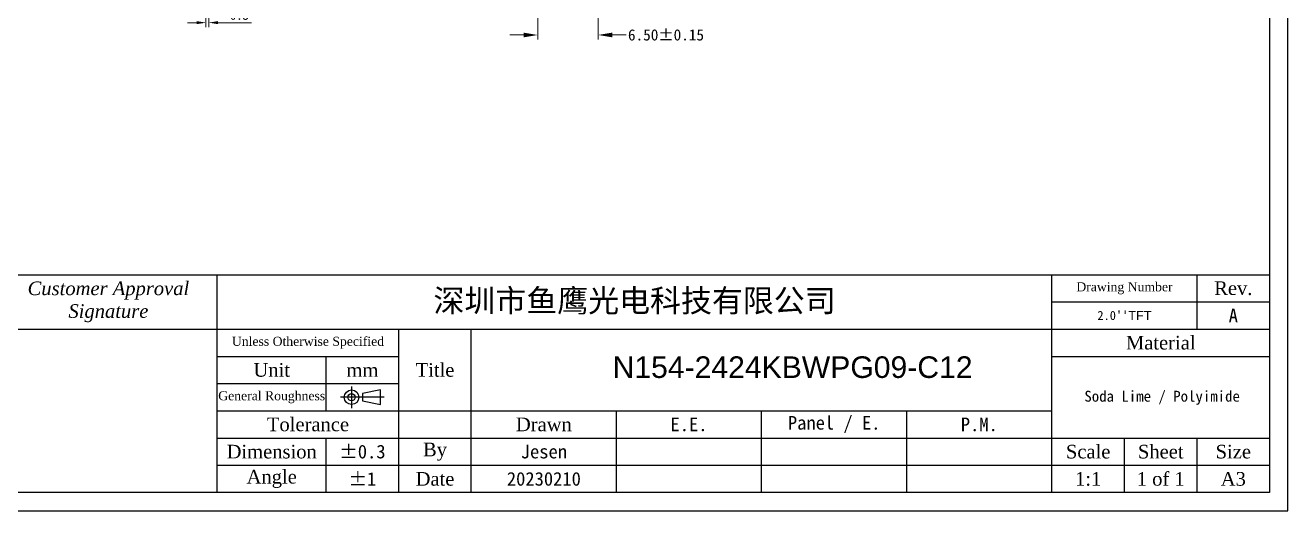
# Model space of a CAD drawing. Header units: millimetres. Extents: x 2479 to 2713, y 2230 to 2386.
# Drawn here: x 2577.1 to 2712.6, y 2230.1 to 2282.1 of the extents above; entities that cross this region are included whole.
import ezdxf

# ---------------------------------------------------------------- set-up
doc = ezdxf.new("R2010")
doc.units = ezdxf.units.MM
doc.linetypes.add('CENTER', pattern=[22, 20, -1, 0, -1])
for name, color, linetype in [('Dimension', 7, 'Continuous'), ('Frame', 7, 'Continuous'), ('TEXT', 7, 'Continuous')]:
    doc.layers.add(name, color=color, linetype=linetype)
doc.styles.add('宋体', font='')
doc.styles.get('宋体').set_extended_font_data('SimSun')
doc.dimstyles.new('标准', dxfattribs={"dimtxt": 1.8, "dimasz": 1.5, "dimexe": 0.5, "dimexo": 0.4, "dimgap": 0.1, "dimtad": 1, "dimzin": 1, "dimdsep": 46, "dimtxsty": '宋体', "dimblk": 'CLOSEDBLANK', "dimcen": 0.09, "dimclrd": 96, "dimclre": 96, "dimclrt": 3, "dimadec": 0, "dimazin": 0, "dimtfac": 1, "dimtofl": 0, "dimtmove": 0, "dimatfit": 1, "dimldrblk": 'CLOSEDBLANK', "dimfxl": 1, "dimtolj": 1, "dimlwd": 0, "dimlwe": 0, "dimarcsym": 0})

# ---------------------------------------------------------------- blocks, each defined once
blk = doc.blocks.new('*D116')
at = {"color": 2, "lineweight": 0}
for p, q in [((2596.48, 2285.66), (2596.48, 2281.91)), ((2596.78, 2285.66), (2596.78, 2281.91)), ((2595.48, 2282.41), (2594.48, 2282.41)), ((2597.78, 2282.41), (2601.36, 2282.41))]:
    blk.add_line(p, q, dxfattribs=at)
at = {"color": 2}
for points in [[(2595.48, 2282.58), (2595.48, 2282.25), (2596.48, 2282.41)], [(2597.78, 2282.58), (2597.78, 2282.25), (2596.78, 2282.41)]]:
    blk.add_solid(points, dxfattribs=at)
at = {"layer": 'Defpoints', "color": 0}
for p in [(2596.48, 2286.06), (2596.78, 2286.06), (2596.78, 2282.41)]:
    blk.add_point(p, dxfattribs=at)
at = {"color": 3, "insert": (2600.07, 2283.21), "char_height": 1, "attachment_point": 5, "style": '宋体'}
blk.add_mtext('\\A1;0.3', dxfattribs=at)
blk = doc.blocks.new('_ClosedBlank')
at = {"color": 0, "linetype": 'ByBlock', "lineweight": -2}
for p, q in [((-1, 0.167), (0, 0)), ((-1, 0.167), (-1, -0.167)), ((0, 0), (-1, -0.167))]:
    blk.add_line(p, q, dxfattribs=at)
blk = doc.blocks.new('*D121')
at = {"color": 4, "lineweight": 0}
for p, q in [((2632.08, 2285.66), (2632.08, 2280.59)), ((2638.58, 2285.66), (2638.58, 2280.59)), ((2630.58, 2281.09), (2629.08, 2281.09)), ((2640.08, 2281.09), (2641.58, 2281.09))]:
    blk.add_line(p, q, dxfattribs=at)
at = {"color": 4}
for points in [[(2630.58, 2281.34), (2630.58, 2280.84), (2632.08, 2281.09)], [(2640.08, 2281.34), (2640.08, 2280.84), (2638.58, 2281.09)]]:
    blk.add_solid(points, dxfattribs=at)
at = {"layer": 'Defpoints', "color": 0}
for p in [(2632.08, 2286.06), (2638.58, 2286.06), (2638.58, 2281.09)]:
    blk.add_point(p, dxfattribs=at)
at = {"color": 4, "insert": (2645.85, 2281.09), "char_height": 1.2, "attachment_point": 5, "style": '宋体'}
blk.add_mtext('\\A1;6.50%%p0.15', dxfattribs=at)

msp = doc.modelspace()

# ---------------------------------------------------------------- linework, layer by layer
at = {"layer": 'Frame', "color": 7}
for p, q in [((2574.325, 2255.386), (2710.631, 2255.386)), ((2597.692, 2232.019), (2597.692, 2255.386)), ((2687.265, 2232.019), (2687.265, 2255.386)), ((2702.842, 2249.544), (2702.842, 2255.386)), ((2687.265, 2252.465), (2710.631, 2252.465)), ((2574.325, 2249.544), (2710.631, 2249.544)), ((2617.164, 2232.019), (2617.164, 2249.544)), ((2624.953, 2232.019), (2624.953, 2249.544)), ((2597.692, 2246.623), (2617.164, 2246.623)), ((2609.375, 2240.781), (2609.375, 2246.623)), ((2687.265, 2246.623), (2710.631, 2246.623)), ((2597.692, 2243.702), (2617.164, 2243.702)), ((2597.692, 2240.781), (2687.265, 2240.781)), ((2640.531, 2232.019), (2640.531, 2240.781)), ((2656.109, 2232.019), (2656.109, 2240.781)), ((2671.687, 2232.019), (2671.687, 2240.781)), ((2597.692, 2237.86), (2710.631, 2237.86)), ((2609.375, 2232.019), (2609.375, 2237.86)), ((2695.053, 2232.019), (2695.053, 2237.86)), ((2702.842, 2232.019), (2702.842, 2237.86)), ((2597.692, 2234.94), (2710.631, 2234.94))]:
    msp.add_line(p, q, dxfattribs=at)
at = {"layer": 'Frame', "color": 7, "linetype": 'CENTER'}
for p, q in [((2612.101, 2243.41), (2612.101, 2241.073)), ((2615.606, 2242.242), (2610.933, 2242.242))]:
    msp.add_line(p, q, dxfattribs=at)
at = {"layer": 'Frame', "color": 7}
for points in [[(2712.579, 2385.85), (2478.911, 2385.85), (2478.911, 2230.072), (2712.579, 2230.072)], [(2710.631, 2232.019), (2480.858, 2232.019), (2480.858, 2383.903), (2710.631, 2383.903)], [(2615.217, 2241.463), (2615.217, 2243.021), (2613.27, 2242.631), (2613.27, 2241.852)]]:
    msp.add_lwpolyline(points, close=True, dxfattribs=at)
for radius in [0.779, 0.389]:
    msp.add_circle((2612.101, 2242.242), radius, dxfattribs=at)
at = {"layer": 'TEXT', "color": 7}
msp.add_line((2710.631, 2374.779), (2710.631, 2273.522), dxfattribs=at)

# ---------------------------------------------------------------- texts
at = {"layer": 'Dimension', "color": 7, "insert": (2640.117, 2246.626), "char_height": 2.31443, "width": 256.17487, "attachment_point": 1, "style": '宋体'}
msp.add_mtext('{\\fArial|b0|i0|c0|p32;N154-2424KBWPG09-C12}', dxfattribs=at)
at = {"layer": 'Frame', "color": 7, "attachment_point": 5, "style": '宋体'}
for s, insert, char_height in [('{\\fTimes New Roman|b0|i1|c0|p18;Customer Approval\\PSignature}', (2586.009, 2252.465), 1.46042), ('{\\fTimes New Roman|b0|i0|c0|p18;Rev.}', (2706.737, 2253.925), 1.46042), ('{\\C4;深圳市鱼鹰光电科技有限公司}', (2642.478, 2252.465), 2.43404), ('{\\fTimes New Roman|b0|i0|c0|p18;Drawing Number}', (2695.053, 2253.925), 0.97362), ("2.0''{\\fArial|b0|i0|c0|p32;TFT}", (2695.053, 2251.004), 0.97362), ('A', (2706.737, 2251.004), 1.46), ('{\\fTimes New Roman|b0|i0|c0|p18;Unless Otherwise Specified}', (2607.428, 2248.083), 0.97362), ('{\\fTimes New Roman|b0|i0|c0|p18;Material}', (2698.948, 2248.083), 1.46042), ('{\\fTimes New Roman|b0|i0|c0|p18;Unit}', (2603.534, 2245.163), 1.46042), ('{\\fTimes New Roman|b0|i0|c0|p18;mm}', (2613.27, 2245.163), 1.46042), ('{\\fTimes New Roman|b0|i0|c0|p18;Title}', (2621.059, 2245.163), 1.46042), ('{\\fTimes New Roman|b0|i0|c0|p18;General Roughness}', (2603.534, 2242.242), 0.97362), ('Soda Lime / Polyimide', (2699.097, 2242.18), 1.16834), ('{\\fTimes New Roman|b0|i0|c0|p18;Tolerance}', (2607.428, 2239.321), 1.46042), ('{\\fTimes New Roman|b0|i0|c0|p18;Drawn}', (2632.742, 2239.321), 1.46042), ('E.E.', (2648.32, 2239.321), 1.4604), ('Panel / E.', (2663.898, 2239.321), 1.4604), ('P.M.', (2679.476, 2239.321), 1.4604), ('{\\fTimes New Roman|b0|i0|c0|p18;Dimension}', (2603.534, 2236.4), 1.46042), ('%%p0.3', (2613.27, 2236.4), 1.4604), ('{\\fTimes New Roman|b0|i0|c0|p18;By}', (2621.059, 2236.4), 1.46042), ('Jesen', (2632.742, 2236.4), 1.4604), ('{\\fTimes New Roman|b0|i0|c0|p18;Scale}', (2691.159, 2236.4), 1.46042), ('{\\fTimes New Roman|b0|i0|c0|p18;Sheet}', (2698.948, 2236.4), 1.46042), ('{\\fTimes New Roman|b0|i0|c0|p18;Size}', (2706.737, 2236.4), 1.46042), ('{\\fTimes New Roman|b0|i0|c0|p18;Angle}', (2603.534, 2233.479), 1.46042), ('%%p1', (2613.27, 2233.479), 1.4604), ('{\\fTimes New Roman|b0|i0|c0|p18;1 of 1}', (2698.948, 2233.479), 1.46042), ('{\\fTimes New Roman|b0|i0|c0|p18;Date}', (2621.059, 2233.479), 1.46042), ('20230210', (2632.742, 2233.479), 1.4604), ('{\\fTimes New Roman|b0|i0|c0|p18;1:1}', (2691.159, 2233.479), 1.46042), ('{\\fTimes New Roman|b0|i0|c0|p18;A3}', (2706.737, 2233.479), 1.46042)]:
    msp.add_mtext(s, dxfattribs=dict(at, insert=insert, char_height=char_height))

# ---------------------------------------------------------------- dimensions: what is measured, and where the dimension line sits
dim = msp.add_linear_dim(base=(2596.779, 2282.413), p1=(2596.479, 2286.057), p2=(2596.779, 2286.057), dimstyle='标准', override={"dimtxt": 1, "dimasz": 1, "dimgap": 0.3, "dimdec": 1, "dimsah": 1, "dimclrd": 2, "dimclre": 2})
dim.commit()
dim.dimension.update_dxf_attribs({"geometry": '*D116', "text_midpoint": (2600.068, 2283.213)})
at = {"color": 4}
dim = msp.add_linear_dim(base=(2638.578, 2281.094), p1=(2632.078, 2286.057), p2=(2638.578, 2286.057), text='<>%%p0.15', dimstyle='标准', override={"dimtxt": 1.2, "dimtad": 0, "dimsah": 1, "dimclrd": 4, "dimclre": 4, "dimclrt": 4, "dimtix": 1}, dxfattribs=at)
dim.commit()
dim.dimension.update_dxf_attribs({"geometry": '*D121', "text_midpoint": (2645.851, 2281.094), "dimtype": 160})

doc.saveas('drawing.dxf')
